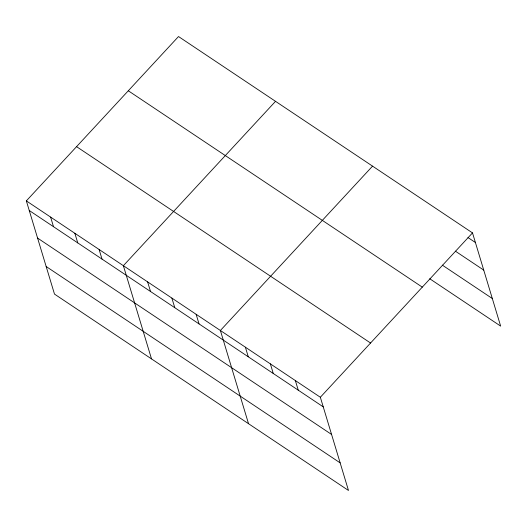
<?xml version="1.0" encoding="UTF-8"?>
<svg xmlns="http://www.w3.org/2000/svg" width="527" height="527" viewBox="0 0 527 527"><rect width="100%" height="100%" fill="white"/><g stroke="black" fill="none" stroke-linecap="round" stroke-linejoin="round"><path stroke-width="0.79" d="M26.35 200.886L320.344 397.253L348.485 490.466L54.492 294.099L26.35 200.886L178.515 36.534L472.508 232.901L500.65 326.114L429.736 278.75M275.529 101.336L123.371 265.687L151.512 358.9M372.549 166.137L220.385 330.488L248.527 423.701M320.344 397.253L472.508 232.901M467.976 237.545L475.407 242.512M455.374 251.155L483.74 270.101M442.344 265.14L492.323 298.526M128.298 90.769L422.292 287.136M76.567 146.651L370.56 343.018M29.248 210.497L323.242 406.864M37.582 238.085L331.575 434.452M46.165 266.51L340.159 462.877M295.357 380.56L298.256 390.171M270.364 363.867L273.269 373.478M245.378 347.181L248.276 356.786M196.13 314.29L199.035 323.894M171.874 298.084L174.78 307.696M147.619 281.886L150.524 291.497M99.116 249.488L102.014 259.093M74.86 233.283L77.759 242.894M50.605 217.084L53.504 226.696"/></g></svg>
